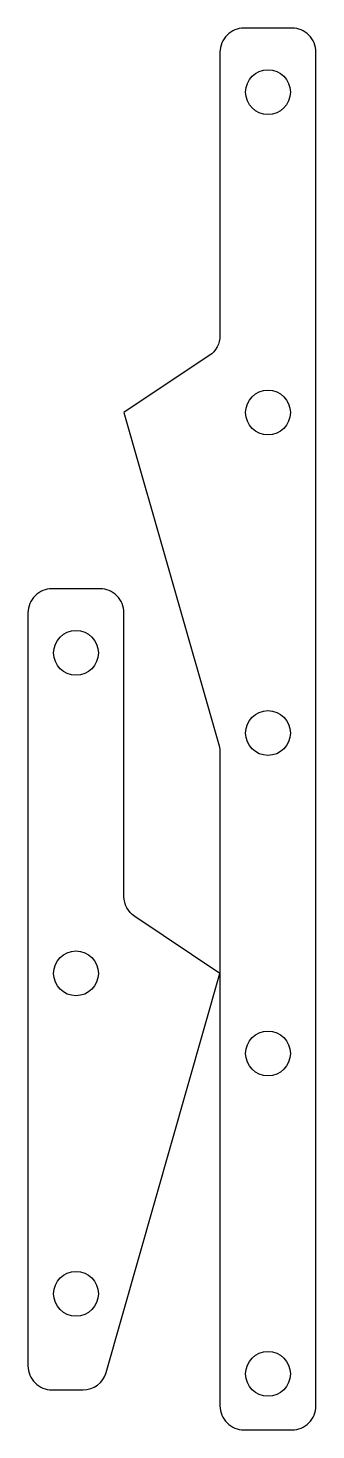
# Model space of a CAD drawing. Extents: x 3 to 21, y 12.5 to 100.
import ezdxf

# ---------------------------------------------------------------- set-up
doc = ezdxf.new("R2010")
doc.units = 0
doc.layers.add('CAMERA-GUIDES', color=7, linetype='CONTINUOUS')

msp = doc.modelspace()

# ---------------------------------------------------------------- linework, layer by layer
at = {"layer": 'CAMERA-GUIDES'}
for points in [[(21, 14), (21, 98.5, 0.414214), (19.5, 100), (16.5, 100, 0.414214), (15, 98.5), (15, 80.803, -0.250765), (14.332, 79.555), (9, 76), (14.942, 55.202, -0.069687), (15, 54.79), (15, 14, 0.414214), (16.5, 12.5), (19.5, 12.5, 0.414214), (21, 14)], [(3, 63.5), (3, 16.5, 0.414214), (4.5, 15), (6.44, 15, 0.33486), (7.882, 16.088), (15, 41), (9.668, 44.555, -0.250765), (9, 45.803), (9, 63.5, 0.414214), (7.5, 65), (4.5, 65, 0.414214), (3, 63.5)]]:
    msp.add_lwpolyline(points, format="xyb", dxfattribs=at)
for centre in [(18, 96), (18, 96), (18, 76), (18, 76), (6, 61), (18, 56), (18, 56), (6, 41), (18, 36), (6, 21), (18, 16)]:
    msp.add_circle(centre, 1.4, dxfattribs=at)

doc.saveas('drawing.dxf')
